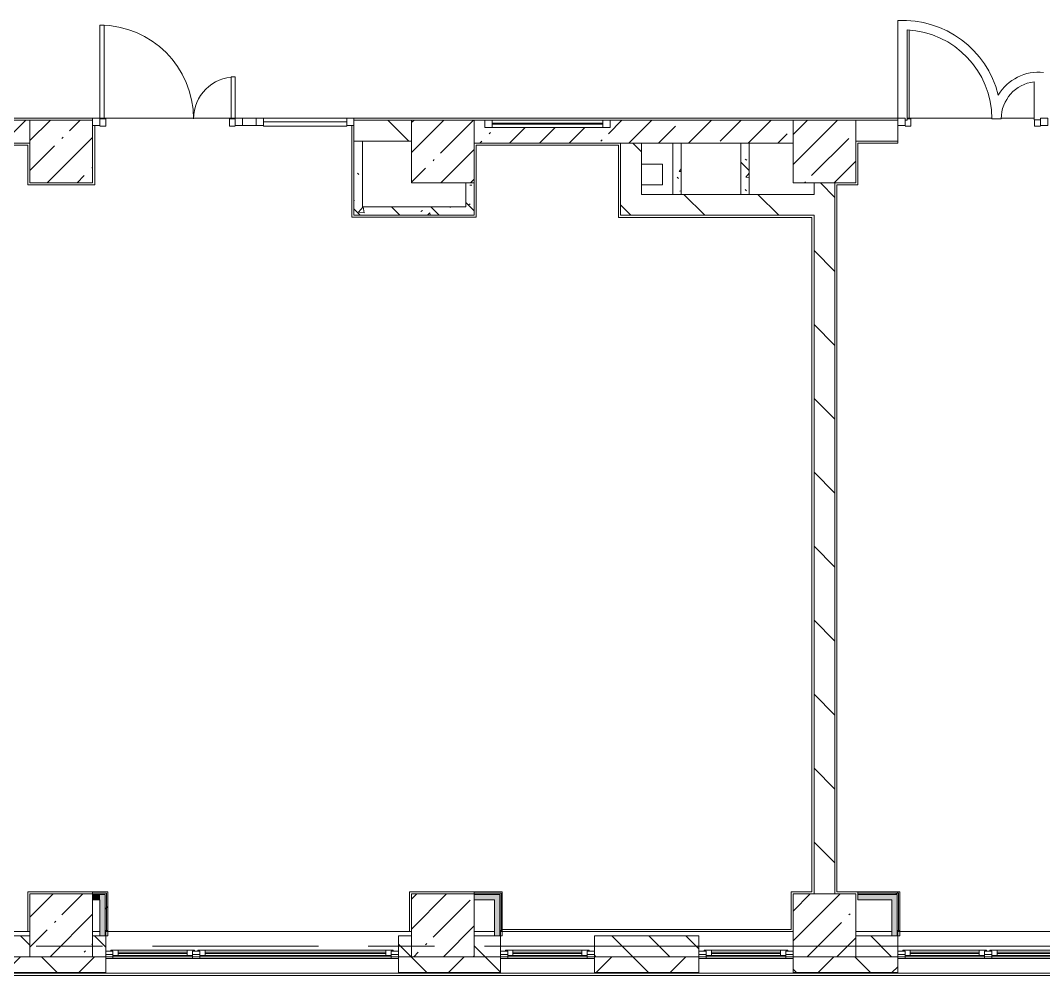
# Model space of a CAD drawing. Header units: millimetres. Extents: x 81425 to 274970, y -8553 to 29000.
# Drawn here: x 169780 to 179565, y -280 to 8853 of the extents above; entities that cross this region are included whole.
import ezdxf

# ---------------------------------------------------------------- set-up
doc = ezdxf.new("R2010")
doc.units = ezdxf.units.MM
doc.linetypes.add('Осевая', pattern=[3175, 635, -476.25, 1587.5, -476.25])
for name, color, linetype, lineweight, true_color in [('A-DETL-GENF-2', 7, 'Continuous', 5, 0xaaaaaa), ('A-DOOR-6', 7, 'Continuous', 5, 0xaaaaaa), ('A-FLOR-2', 7, 'Continuous', 5, 0xaaaaaa), ('I-WALL-1', 7, 'Continuous', 5, 0xe7e7e7), ('I-WALL-2', 7, 'Continuous', 9, 0xe7e7e7), ('I-WALL-5', 7, 'Continuous', 5, 0x787878)]:
    doc.layers.add(name, color=color, linetype=linetype, lineweight=lineweight, true_color=true_color)
for name, color, linetype, lineweight in [('A-GLAZ-3', 7, 'Continuous', 5), ('A-GLAZ-CURT-2', 7, 'Continuous', 5), ('A-GLAZ-CWMG-2', 7, 'Continuous', 5), ('A-WALL', 7, 'Continuous', 9), ('A-WALL-7', 7, 'Continuous', 5), ('I-WALL-3', 7, 'Continuous', 5), ('S-COLS-1', 7, 'Continuous', 5), ('Оси', 7, 'Continuous', 9), ('Оси-2', 7, 'Осевая', 9)]:
    doc.layers.add(name, color=color, linetype=linetype, lineweight=lineweight)
pattern_1 = [(135, (147960.1, 0), (-353.5534, -353.5534), [])]
pattern_2 = [(135, (147960.08, 0), (-176.7767, -176.7767), [])]
pattern_3 = [(135, (147960.1, 0), (-377.171, -377.171), [533.4, -88.9, 17.78, -88.9]), (135, (147960.1, 376.94), (-377.171, -377.171), []), (50, (147960.1, 0), (637.645, -55.787), [66.675, -733.425]), (355, (147960.1, 0), (-123.35, 668.699), [53.34, -586.74]), (100.451, (148013.2, -4.65), (514.299, 612.908), [56.665, -623.315]), (46.184, (147960.1, 177.8), (948.776, -147.15), [100.012, -1100.137]), (96.636, (148039.1, 165.5), (830.91, 865.997), [84.998, -934.973]), (351.184, (147960.1, 177.8), (830.918, 865.988), [80.01, -880.11]), (21, (148049, 133.35), (530.651, -357.928), [66.675, -733.425]), (326, (148049, 133.35), (216.308, 644.658), [53.34, -586.74]), (71.451, (148093.2, 103.5), (746.96, 286.724), [56.665, -623.315]), (37.5, (147960.08, 0), (10.8105, 295.9426), [16.764, -562.864, 16.764, -578.866, -588.962]), (37.5, (147960.08, 0), (10.8105, 295.9426), [-1175.258, 16.764, -572.198]), (7.5, (147960.08, 0), (233.869, 350.6318), [16.764, -322.834, 16.764, -549.529, -224.472]), (7.5, (147960.08, 0), (233.869, 350.6318), [-905.891, 16.764, -207.708]), (327.5, (147761.83, 0), (474.5678, -20.0513), [16.764, -205.486, 16.764, -676.656, -920.115]), (327.5, (147761.83, 0), (474.5678, -20.0513), [-915.67, 16.764, -903.351]), (317.5, (147672.93, 0), (518.452, 88.9934), [16.764, -272.161, 16.764, -443.738, -653.415]), (317.5, (147672.93, 0), (518.452, 88.9934), [-749.427, 16.764, -636.651])]
pattern_4 = [(45, (147960.08, 0), (-285.123, 285.123), []), (45, (148245.2, 0), (-285.123, 285.123), [504.031, -100.806, 16.764, -84.042])]
pattern_5 = [(45, (147960.1, 0), (-530.33, 530.33), []), (135, (147960.1, 0), (-530.33, -530.33), [])]

# ---------------------------------------------------------------- blocks, each defined once
blk = doc.blocks.new('BSC_Колонна _Прямоугольная - 600х600-23286269-1_8_3_птичка')
at = {"layer": 'S-COLS-1'}
h = blk.add_hatch(dxfattribs=at)
h.set_pattern_fill('FP_64', color=256, style=0, pattern_type=2)
h.set_pattern_definition([(45, (-29509.74, -7600), (-285.123, 285.123), []), (45, (-29224.6, -7600), (-285.123, 285.123), [504.031, -100.806, 16.764, -84.042])])
h.paths.add_polyline_path([(300, -300), (300, 300), (-300, 300), (-300, -300), (119, -300)])
for p, q in [((300, 300), (-300, 300)), ((-300, 300), (-300, -300)), ((300, -300), (300, 300)), ((-300, -300), (300, -300))]:
    blk.add_line(p, q, dxfattribs=at)
blk = doc.blocks.new('BSC_Колонна _Прямоугольная - 600х600-V47-1_8_3_птичка')
at = {"layer": 'S-COLS-1'}
h = blk.add_hatch(dxfattribs=at)
h.set_pattern_fill('FP_70', color=256, style=0, pattern_type=2)
h.set_pattern_definition([(45, (-25860, -200), (-285.123, 285.123), []), (45, (-25574.88, -200), (-285.123, 285.123), [504.031, -100.806, 16.764, -84.042])])
h.paths.add_polyline_path([(300, -300), (300, 300), (-300, 300), (-300, -300), (41.5, -300)])
for p, q in [((300, 300), (-300, 300)), ((-300, 300), (-300, -300)), ((300, -300), (300, 300)), ((-300, -300), (300, -300))]:
    blk.add_line(p, q, dxfattribs=at)
blk = doc.blocks.new('BSC_Колонна _Прямоугольная - 600х600-V48-1_8_3_птичка')
at = {"layer": 'S-COLS-1'}
h = blk.add_hatch(dxfattribs=at)
h.set_pattern_fill('FP_71', color=256, style=0, pattern_type=2)
h.set_pattern_definition([(45, (-29509.74, -200), (-285.123, 285.123), []), (45, (-29224.6, -200), (-285.123, 285.123), [504.031, -100.806, 16.764, -84.042])])
h.paths.add_polyline_path([(109.7, -300), (300, -300), (300, 300), (-300, 300), (-300, -300)])
for p, q in [((300, 300), (-300, 300)), ((-300, 300), (-300, -300)), ((300, -300), (300, 300)), ((-300, -300), (300, -300))]:
    blk.add_line(p, q, dxfattribs=at)
blk = doc.blocks.new('BSC_Колонна _Прямоугольная - 600х600-V60-1_8_3_птичка')
at = {"layer": 'S-COLS-1'}
h = blk.add_hatch(dxfattribs=at)
h.set_pattern_fill('FP_87', color=256, style=0, pattern_type=2)
h.set_pattern_definition([(45, (-25860, -7600), (-285.123, 285.123), []), (45, (-25574.88, -7600), (-285.123, 285.123), [504.031, -100.806, 16.764, -84.042])])
h.paths.add_polyline_path([(-110.8, -300), (300, -300), (300, 300), (-300, 300), (-300, -300)])
for p, q in [((300, 300), (-300, 300)), ((-300, 300), (-300, -300)), ((300, -300), (300, 300)), ((-300, -300), (300, -300))]:
    blk.add_line(p, q, dxfattribs=at)
blk = doc.blocks.new('120_Окно_СКБ_2Ст - 120_Окно_СКБ_2Ст 2800х2500_створка_-22445922-1_8_3_птичка')
at = {"layer": 'A-GLAZ-3'}
for p, q in [((-1400, -127), (-1400, -57)), ((-1400, -57), (-1330, -57)), ((1400, -57), (-1400, -57)), ((-1330, -57), (-1330, -127)), ((500, -87), (-1330, -87)), ((-1330, -87), (-1330, -127)), ((-1280, -137), (-1280, -87)), ((450, -137), (450, -87)), ((500, -127), (500, -57)), ((500, -57), (570, -57)), ((500, -127), (500, -87)), ((570, -57), (570, -127)), ((1330, -87), (570, -87)), ((570, -87), (570, -127)), ((620, -137), (620, -87)), ((1280, -137), (1280, -87)), ((1330, -127), (1330, -57)), ((1330, -57), (1400, -57)), ((1330, -127), (1330, -87)), ((1400, -57), (1400, -127)), ((-1330, -127), (-1400, -127)), ((-1400, -127), (-1350, -127)), ((-1330, -127), (-1350, -127)), ((-1350, -127), (-1350, -137)), ((-1350, -137), (520, -137)), ((520, -137), (-1350, -137)), ((-1280, -107), (450, -107)), ((450, -117), (-1280, -117)), ((570, -127), (500, -127)), ((520, -127), (500, -127)), ((520, -127), (550, -127)), ((520, -137), (520, -127)), ((570, -127), (550, -127)), ((550, -127), (550, -137)), ((550, -137), (1350, -137)), ((1350, -137), (550, -137)), ((620, -107), (1280, -107)), ((1280, -117), (620, -117)), ((1400, -127), (1330, -127)), ((1350, -127), (1330, -127)), ((1350, -127), (1400, -127)), ((1350, -137), (1350, -127))]:
    blk.add_line(p, q, dxfattribs=at)
blk = doc.blocks.new('120_Окно_СКБ_1Ст - 120_Окно_СКБ_1Ст 900х2500_h_-V157-1_8_3_птичка')
at = {"layer": 'A-GLAZ-3'}
for p, q in [((-450, -127), (-450, -57)), ((-450, -57), (-380, -57)), ((450, -57), (-450, -57)), ((-380, -57), (-380, -127)), ((380, -87), (-380, -87)), ((-380, -87), (-380, -127)), ((-330, -137), (-330, -87)), ((330, -137), (330, -87)), ((380, -127), (380, -57)), ((380, -57), (450, -57)), ((380, -127), (380, -87)), ((450, -57), (450, -127)), ((-380, -127), (-450, -127)), ((-450, -127), (-400, -127)), ((-380, -127), (-400, -127)), ((-400, -127), (-400, -137)), ((-400, -137), (400, -137)), ((400, -137), (-400, -137)), ((-330, -107), (330, -107)), ((330, -117), (-330, -117)), ((450, -127), (380, -127)), ((400, -127), (380, -127)), ((400, -127), (450, -127)), ((400, -137), (400, -127))]:
    blk.add_line(p, q, dxfattribs=at)
blk = doc.blocks.new('BSC_Колонна _Прямоугольная - 600х600-V159-1_8_3_птичка')
at = {"layer": 'S-COLS-1'}
h = blk.add_hatch(dxfattribs=at)
h.set_pattern_fill('FP_175', color=256, style=0, pattern_type=2)
h.set_pattern_definition([(45, (-22210, -7600), (-285.123, 285.123), []), (45, (-21924.88, -7600), (-285.123, 285.123), [504.031, -100.806, 16.764, -84.042])])
h.paths.add_polyline_path([(300, -300), (300, 300), (-300, 300), (-300, -300)])
for p, q in [((300, 300), (-300, 300)), ((-300, 300), (-300, -300)), ((300, -300), (300, 300)), ((-300, -300), (300, -300))]:
    blk.add_line(p, q, dxfattribs=at)
blk = doc.blocks.new('BSC_Колонна _Прямоугольная - 600х600-V160-1_8_3_птичка')
at = {"layer": 'S-COLS-1'}
h = blk.add_hatch(dxfattribs=at)
h.set_pattern_fill('FP_176', color=256, style=0, pattern_type=2)
h.set_pattern_definition([(45, (-22210, -200), (-285.123, 285.123), []), (45, (-21924.88, -200), (-285.123, 285.123), [504.031, -100.806, 16.764, -84.042])])
h.paths.add_polyline_path([(300, -300), (300, 300), (-300, 300), (-300, -300), (-26.4, -300)])
for p, q in [((300, 300), (-300, 300)), ((-300, 300), (-300, -300)), ((300, -300), (300, 300)), ((-300, -300), (300, -300))]:
    blk.add_line(p, q, dxfattribs=at)
blk = doc.blocks.new('Прямоугольный импост - 50 x 70 мм-31700031-1_8_3_птичка')
at = {"layer": 'A-GLAZ-CWMG-2'}
for p, q in [((-70, 35), (0, 35)), ((-70, -35), (-70, 35)), ((0, 35), (0, -35)), ((0, -35), (-70, -35))]:
    blk.add_line(p, q, dxfattribs=at)
blk = doc.blocks.new('Дверь_Витражная_остекление_ - ДВН_ДАО_Главный вход_1200 в свету-31742133-1_8_3_птичка')
at = {"layer": 'A-DETL-GENF-2'}
for p, q in [((-607.5, 925), (-647.5, 925)), ((-647.5, 925), (-647.5, 35)), ((-607.5, 30), (-607.5, 925)), ((647.5, 430), (607.5, 430)), ((607.5, 430), (607.5, 30)), ((647.5, 35), (647.5, 430)), ((-647.5, 30), (-607.5, 30)), ((-592.5, 30), (-647.5, 30)), ((-592.5, -40), (-592.5, 30)), ((592.5, -40), (592.5, 30)), ((592.5, 30), (647.5, 30)), ((607.5, 30), (647.5, 30)), ((-647.5, -40), (-592.5, -40)), ((647.5, -40), (592.5, -40))]:
    blk.add_line(p, q, dxfattribs=at)
at = {"layer": 'A-DOOR-6'}
for p, q in [((-647.5, 925), (-647.5, 35)), ((647.5, 430), (647.5, 35))]:
    blk.add_line(p, q, dxfattribs=at)
for centre, radius, start, end in [((-647.5, 30), 895, 360, 90), ((647.5, 30), 400, 90, 180)]:
    blk.add_arc(centre, radius, start, end, dxfattribs=at)
blk = doc.blocks.new('Системная панель - Стемалит - 40мм-31720939-1_8_3_птичка')
at = {"layer": 'A-GLAZ-CURT-2'}
for p, q in [((65, 35), (-65, 35)), ((-65, 35), (-65, -35)), ((65, -35), (65, 35)), ((-65, -35), (65, -35))]:
    blk.add_line(p, q, dxfattribs=at)
blk = doc.blocks.new('Прямоугольный импост - 50 x 70 мм-31687886-1_8_3_птичка')
at = {"layer": 'A-GLAZ-CWMG-2'}
for p, q in [((-35, 35), (35, 35)), ((-35, -35), (-35, 35)), ((35, 35), (35, -35)), ((35, -35), (-35, -35))]:
    blk.add_line(p, q, dxfattribs=at)
blk = doc.blocks.new('Прямоугольный импост - 50 x 70 мм-31701779-1_8_3_птичка')
at = {"layer": 'A-GLAZ-CWMG-2'}
for p, q in [((0, 35), (-70, 35)), ((-70, 35), (-70, -35)), ((-70, -35), (0, -35)), ((0, -35), (0, -17))]:
    blk.add_line(p, q, dxfattribs=at)
blk = doc.blocks.new('Системная панель - Стекло - 40мм-31720953-1_8_3_птичка')
at = {"layer": 'A-GLAZ-CURT-2'}
for p, q in [((397.5, 0), (-397.5, 0)), ((-397.5, 0), (-397.5, -40)), ((397.5, -40), (397.5, 0)), ((-397.5, -40), (397.5, -40))]:
    blk.add_line(p, q, dxfattribs=at)
blk = doc.blocks.new('Прямоугольный импост - 50 x 70 мм-31702100-1_8_3_птичка')
at = {"layer": 'A-GLAZ-CWMG-2'}
for p, q in [((-35, 35), (35, 35)), ((-35, -35), (-35, 35)), ((35, 35), (35, -35)), ((35, -35), (-35, -35))]:
    blk.add_line(p, q, dxfattribs=at)
blk = doc.blocks.new('Прямоугольный импост - 50 x 70 мм-31720914-1_8_3_птичка')
at = {"layer": 'A-GLAZ-CWMG-2'}
blk.add_line((24940, 7918), (24145, 7918), dxfattribs=at)
blk = doc.blocks.new('Дверь_Витражная_остекление_ - ДВН_ДАО_Главный вход_1200 в свету-V191-1_8_3_птичка')
at = {"layer": 'A-DETL-GENF-2'}
for p, q in [((-607.5, 30), (-607.5, 876.9)), ((-627.5, 30), (-607.5, 30)), ((-592.5, 30), (-627.5, 30)), ((-592.5, -40), (-592.5, 30)), ((592.5, -40), (592.5, 20)), ((-647.5, -40), (-592.5, -40)), ((647.5, -40), (592.5, -40))]:
    blk.add_line(p, q, dxfattribs=at)
blk = doc.blocks.new('Прямоугольный импост - 50 x 70 мм-V192-1_8_3_птичка')
at = {"layer": 'A-GLAZ-CWMG-2'}
for p, q in [((0, 35), (-70, 35)), ((-70, 35), (-70, -35)), ((0, -35), (0, 35)), ((-70, -35), (0, -35))]:
    blk.add_line(p, q, dxfattribs=at)
blk = doc.blocks.new('120_Окно_СКБ_1Ст - 120_Окно_СКБ_1Ст 400х1200 EI30-24228621-1_8_3_птичка')
at = {"layer": 'A-GLAZ-3'}
for p, q in [((-600, 40), (-600, 110)), ((-600, 110), (-530, 110)), ((600, 110), (-600, 110)), ((-530, 110), (-530, 40)), ((530, 40), (530, 110)), ((530, 110), (600, 110)), ((600, 110), (600, 40)), ((-530, 40), (-600, 40)), ((-600, 40), (600, 40)), ((530, 80), (-530, 80)), ((530, 70), (-530, 70)), ((600, 40), (530, 40))]:
    blk.add_line(p, q, dxfattribs=at)

msp = doc.modelspace()

# ---------------------------------------------------------------- hatches: boundary and pattern name
at = {"layer": 'A-WALL-7'}
h = msp.add_hatch(dxfattribs=at)
h.set_pattern_fill('FP_94', color=256, style=0, pattern_type=2)
h.set_pattern_definition(pattern_2)
h.paths.add_polyline_path([(154790.1, -100), (155620.1, -100), (155620.1, 100), (154790.1, 100), (154790.1, -80)])
h.paths.add_polyline_path([(169870.1, -100), (169870.1, 100), (169570.1, 100), (169570.1, -100)])
h.paths.add_polyline_path([(175270.1, -100), (176269.8, -100), (176269.8, 100), (175270.1, 100), (175270.1, -80)])
h.paths.add_polyline_path([(157119.8, -100), (157870.1, -100), (157870.1, 100), (157119.8, 100), (157119.8, -80)])
h.paths.add_polyline_path([(160120.1, -100), (160120.1, 100), (159970.1, 100), (159970.1, -100)])
h.paths.add_polyline_path([(168450.1, -100), (168670.1, -100), (168670.1, 100), (167320.1, 100), (167320.1, -100), (167355.3, -100)])
h.paths.add_polyline_path([(174370.1, -100), (174370.1, 100), (174120.1, 100), (174120.1, -100)])
h.paths.add_polyline_path([(163570.1, -100), (163570.1, 100), (162820.1, 100), (162820.1, -100)])
h.paths.add_polyline_path([(164470.1, -100), (164620.1, -94.4), (164620.1, 100), (164470.1, 100), (164470.1, -80)])
h.paths.add_polyline_path([(170595.1, -100), (170595.1, 100), (170470.1, 100), (170470.1, -100)])
h.paths.add_polyline_path([(173395.1, -100), (173520.1, -100), (173520.1, 100), (173395.1, 100), (173395.1, -80)])
h = msp.add_hatch(dxfattribs=at)
h.set_pattern_fill('FP_94', color=256, style=0, pattern_type=2)
h.set_pattern_definition(pattern_2)
h.paths.add_polyline_path([(177769.8, -100), (178170.1, -100), (178170.1, 100), (177769.8, 100), (177769.8, -80)])
h = msp.add_hatch(dxfattribs=at)
h.set_pattern_fill('FP_83', color=256, style=0, pattern_type=2)
h.set_pattern_definition([(45, (147960.1, 0), (-353.5534, 353.5534), []), (135, (147960.1, 0), (-353.5534, -353.5534), [])])
h.paths.add_polyline_path([(223653.9, -250), (223660.1, -250), (223660.1, -100), (221940.1, -100), (221940.1, -250), (223652.1, -250)])
h.paths.add_polyline_path([(215688, -250), (218620.1, -250), (218620.1, -100), (215020.1, -100), (215020.1, -250)])
h.paths.add_polyline_path([(220196.1, -250), (220240.1, -250), (220240.1, -100), (219520.1, -101.8), (219520.1, -250), (220040.1, -250)])
h.paths.add_polyline_path([(209570.1, -250), (209570.1, -100), (208870.1, -100), (208870.1, -250), (209181.7, -250)])
h.paths.add_polyline_path([(211670.1, -250), (212220.1, -250), (212220.1, -100), (211670.1, -100), (211670.1, -121.3)])
h.paths.add_polyline_path([(207970.1, -250), (207970.1, -100), (207220.1, -100), (207220.1, -250)])
h.paths.add_polyline_path([(205120.1, -250), (205120.1, -100), (204370.1, -100), (204370.1, -250), (204534.3, -250)])
h.paths.add_polyline_path([(213120.1, -250), (214120.1, -250), (214120.1, -100), (213120.1, -100), (213120.1, -118)])
h.paths.add_polyline_path([(199831.6, -250), (201270.1, -250), (201270.1, -100), (199831.6, -100), (199831.6, -150.7)])
h.paths.add_polyline_path([(197731.6, -250), (197731.6, -100), (197020.1, -100), (197020.1, -250), (197098.5, -250)])
h.paths.add_polyline_path([(196120.1, -250), (196120.1, -100), (195370.1, -100), (195370.1, -250)])
h.paths.add_polyline_path([(192270.1, -250), (192270.1, -100), (190697.6, -100), (190697.6, -250), (191521.6, -250)])
h.paths.add_polyline_path([(188597.6, -250), (188597.6, -100), (187900.1, -100), (187900.1, -250)])
h.paths.add_polyline_path([(187000.1, -250), (187000.1, -100), (185950.1, -100), (185950.1, -250), (186874.3, -250)])
h.paths.add_polyline_path([(185050.1, -250), (185050.1, -100), (183930.1, -100), (183930.1, -250), (185015.3, -250)])
h.paths.add_polyline_path([(181830.1, -250), (181830.1, -100), (180970.1, -100), (180970.1, -250)])
h.paths.add_polyline_path([(178170.1, -250), (178170.1, -100), (177169.8, -100), (177169.8, -250), (177579.5, -250)])
h.paths.add_polyline_path([(176269.8, -250), (176269.8, -100), (175270.1, -100), (175270.1, -250)])
h.paths.add_polyline_path([(169570.1, -250), (170595.1, -250), (170595.1, -100), (169570.1, -100), (169570.1, -226)])
h.paths.add_polyline_path([(163570.1, -250), (163570.1, -100), (162820.1, -100), (162820.1, -250)])
h.paths.add_polyline_path([(174370.1, -250), (174370.1, -100), (173395.1, -100), (173395.1, -250), (173861.6, -250)])
h.paths.add_polyline_path([(164470.1, -250), (165220.1, -250), (165220.1, -100), (164470.1, -100), (164470.1, -238.7)])
h.paths.add_polyline_path([(167320.1, -250), (168670.1, -250), (168670.1, -100), (167320.1, -100), (167320.1, -231.6)])
h.paths.add_polyline_path([(148765.8, -250), (151690.1, -250), (151690.1, -100), (147700.1, -100), (147700.1, -250), (148070.1, -250)])
h.paths.add_polyline_path([(155620.1, -250), (156219.8, -250), (156219.8, -100), (154790.1, -100), (154790.1, -250), (155272.1, -250)])
h.paths.add_polyline_path([(159970.1, -250), (160720.1, -248), (160720.1, -100), (159970.1, -100), (159970.1, -249.9)])
h.paths.add_polyline_path([(157870.1, -250), (157870.1, -100), (157119.8, -100), (157119.8, -250), (157131, -250)])
at = {"layer": 'I-WALL-1'}
for points in [[(170490.1, 445), (170540.1, 445), (170540.1, 495), (170470.1, 495), (170470.1, 445)], [(174140.1, 445), (174313.6, 445), (174313.6, 495), (174120.1, 495), (174120.1, 445)], [(178115.1, 445), (178115.1, 495), (177789.8, 495), (177789.8, 445)]]:
    msp.add_hatch(color=256, dxfattribs=at).paths.add_polyline_path(points)
at = {"layer": 'I-WALL-2'}
for points in [[(170590.1, 100), (170590.1, 495), (170540.1, 495), (170540.1, 100)], [(174363.6, 100), (174363.6, 495), (174313.6, 495), (174313.6, 100)], [(178115.1, 100), (178165.1, 100), (178165.1, 495), (178115.1, 495), (178115.1, 115.8)]]:
    msp.add_hatch(color=256, dxfattribs=at).paths.add_polyline_path(points)
at = {"layer": 'I-WALL-3'}
h = msp.add_hatch(dxfattribs=at)
h.set_pattern_fill('FP_63', color=256, style=0, pattern_type=2)
h.set_pattern_definition(pattern_4)
h.paths.add_polyline_path([(168000.3, 7680), (169870.1, 7680), (169870.1, 7900), (166445.1, 7900), (166445.1, 7680), (167355.3, 7680)])
h.paths.add_polyline_path([(165220.1, 7680), (165495.1, 7680), (165495.1, 7900), (165220.1, 7900), (165220.1, 7841.3)])
h = msp.add_hatch(dxfattribs=at)
h.set_pattern_fill('FP_93', color=256, style=0, pattern_type=2)
h.set_pattern_definition(pattern_1)
h.paths.add_polyline_path([(173050.1, 7700), (173520.1, 7700), (173520.1, 7900), (172970.1, 7900), (172970.1, 7700)])
h = msp.add_hatch(dxfattribs=at)
h.set_pattern_fill('FP_63', color=256, style=0, pattern_type=2)
h.set_pattern_definition(pattern_4)
h.paths.add_polyline_path([(174120.1, 7680), (177169.8, 7680), (177169.8, 7900), (175420.1, 7898.6), (175420.1, 7830), (174220.1, 7830), (174220.1, 7900), (174120.1, 7900)])
h = msp.add_hatch(dxfattribs=at)
h.set_pattern_fill('FP_93', color=256, style=0, pattern_type=2)
h.set_pattern_definition(pattern_1)
h.paths.add_polyline_path([(177769.8, 7700), (178170.1, 7700), (178170.1, 7900), (177769.8, 7900), (177769.8, 7754.5)])
h.paths.add_polyline_path([(180951.5, 7700), (180970.1, 7700), (180970.1, 7900), (180670.1, 7900), (180670.1, 7700), (180951.4, 7700)])
h = msp.add_hatch(dxfattribs=at)
h.set_pattern_fill('FP_93', color=256, style=0, pattern_type=2)
h.set_pattern_definition(pattern_1)
h.paths.add_polyline_path([(175520.1, 7190), (175720.1, 7190), (175719.8, 7680), (175520.1, 7680), (175520.1, 7220.5)])
h = msp.add_hatch(dxfattribs=at)
h.set_pattern_fill('FP_93', color=256, style=0, pattern_type=2)
h.set_pattern_definition(pattern_1)
h.paths.add_polyline_path([(177559.3, 500), (177569.8, 500), (177569.8, 7300), (177369.8, 7300), (177369.8, 500)])
h = msp.add_hatch(dxfattribs=at)
h.set_pattern_fill('FP_93', color=256, style=0, pattern_type=2)
h.set_pattern_definition(pattern_1)
h.paths.add_polyline_path([(177349.8, 6990), (177369.8, 6990), (177369.8, 7190), (175520.1, 7190), (175520.1, 6990), (177149.8, 6990)])
h = msp.add_hatch(dxfattribs=at)
h.set_pattern_fill('FP_199', color=256, style=0, pattern_type=2)
h.set_pattern_definition(pattern_5)
h.paths.add_polyline_path([(170590.1, 100), (170595.1, 100), (170595.1, 150), (170602.6, 150), (170602.6, 507.5), (170590.1, 507.5), (170590.1, 120)])
h = msp.add_hatch(dxfattribs=at)
h.set_pattern_fill('FP_199', color=256, style=0, pattern_type=2)
h.set_pattern_definition(pattern_5)
h.paths.add_polyline_path([(170615.1, 150), (170615.1, 520), (170602.6, 520), (170602.6, 150)])
h = msp.add_hatch(dxfattribs=at)
h.set_pattern_fill('FP_199', color=256, style=0, pattern_type=2)
h.set_pattern_definition(pattern_5)
h.paths.add_polyline_path([(174363.6, 100), (174370.1, 100), (174370.1, 150), (174376.1, 150), (174376.1, 507.5), (174363.6, 507.5), (174363.6, 120)])
h = msp.add_hatch(dxfattribs=at)
h.set_pattern_fill('FP_199', color=256, style=0, pattern_type=2)
h.set_pattern_definition(pattern_5)
h.paths.add_polyline_path([(178177.6, 507.5), (178177.6, 520), (177789.8, 520), (177789.8, 507.5), (178165.1, 507.5)])
h = msp.add_hatch(dxfattribs=at)
h.set_pattern_fill('FP_199', color=256, style=0, pattern_type=2)
h.set_pattern_definition(pattern_5)
h.paths.add_polyline_path([(178115.1, 495), (178165.1, 495), (178164.6, 507.5), (177789.8, 507.5), (177789.8, 495)])
h = msp.add_hatch(dxfattribs=at)
h.set_pattern_fill('FP_199', color=256, style=0, pattern_type=2)
h.set_pattern_definition(pattern_5)
h.paths.add_polyline_path([(178165.1, 100), (178170.1, 100), (178170.1, 150), (178177.6, 150), (178177.6, 507.5), (178165.1, 507.5), (178165.1, 114.6)])
h = msp.add_hatch(dxfattribs=at)
h.set_pattern_fill('FP_199', color=256, style=0, pattern_type=2)
h.set_pattern_definition(pattern_5)
h.paths.add_polyline_path([(178190.1, 150), (178190.1, 520), (178177.6, 520), (178177.6, 150)])
at = {"layer": 'I-WALL-5'}
h = msp.add_hatch(dxfattribs=at)
h.set_pattern_fill('FP_92', color=256, style=0, pattern_type=2)
h.set_pattern_definition(pattern_3)
h.paths.add_polyline_path([(172970.1, 7070), (173050.1, 7070), (173050.1, 7700), (172970.1, 7700), (172970.1, 7278.6)])
h = msp.add_hatch(dxfattribs=at)
h.set_pattern_fill('FP_92', color=256, style=0, pattern_type=2)
h.set_pattern_definition(pattern_3)
h.paths.add_polyline_path([(176055.1, 7190), (176100.1, 7190), (176100.1, 7680), (176020.1, 7680), (176020.1, 7190)])
h = msp.add_hatch(dxfattribs=at)
h.set_pattern_fill('FP_92', color=256, style=0, pattern_type=2)
h.set_pattern_definition(pattern_3)
h.paths.add_polyline_path([(176750.1, 7190), (176750.1, 7680), (176670.1, 7680), (176670.1, 7190)])
h = msp.add_hatch(dxfattribs=at)
h.set_pattern_fill('FP_92', color=256, style=0, pattern_type=2)
h.set_pattern_definition(pattern_3)
h.paths.add_polyline_path([(174040.1, 6990), (174120.1, 6990), (174120.1, 7300), (174040.1, 7296.7), (174040.1, 7070)])
h = msp.add_hatch(dxfattribs=at)
h.set_pattern_fill('FP_92', color=256, style=0, pattern_type=2)
h.set_pattern_definition(pattern_3)
h.paths.add_polyline_path([(173500.1, 6990), (174040.1, 6990), (174040.1, 7070), (172970.1, 7070), (172970.1, 6990)])

# ---------------------------------------------------------------- linework, layer by layer
at = {"layer": 'A-FLOR-2'}
for p, q in [((178170.1, 8851.7), (178170.1, 7918)), ((178260.1, 7900), (178260.1, 8762.1)), ((179475.1, 8265.7), (179475.1, 7903)), ((168170.3, 7920), (178170.1, 7920)), ((170490.1, 7848), (170490.1, 7280)), ((172950.1, 6971), (172950.1, 7848)), ((178240.1, 7900), (178260.1, 7900)), ((179069.7, 7920), (178260.1, 7920)), ((179070.1, 7913), (179160.1, 7913)), ((179475.1, 7920), (179160.7, 7920)), ((179475.1, 7903), (179535.1, 7903)), ((169850.1, 7660), (168690.1, 7660)), ((169850.1, 7280), (169850.1, 7660)), ((175500.1, 7660), (174140.1, 7660)), ((174140.1, 7660), (174140.1, 6971)), ((175500.1, 6970), (175500.1, 7660)), ((178170.1, 7680), (177789.8, 7680)), ((177789.8, 7680), (177789.8, 7280)), ((178170.1, 7700), (178170.1, 7680)), ((175720.1, 7480), (175919.8, 7480)), ((175919.8, 7480), (175919.8, 7280)), ((170490.1, 7280), (169850.1, 7280)), ((175919.8, 7280), (175720.1, 7280)), ((177588.8, 7280), (177588.8, 520)), ((177789.8, 7280), (177588.8, 7280)), ((174140.1, 6971), (172950.1, 6971)), ((177349.8, 6970), (175500.1, 6970)), ((177349.8, 520), (177349.8, 6970)), ((169850.1, 140), (169850.1, 520)), ((169850.1, 520), (170470.1, 520)), ((173500.1, 140), (173500.1, 520)), ((173500.1, 520), (174120.1, 520)), ((177149.8, 160), (177149.8, 520)), ((177149.8, 520), (177349.8, 520)), ((177588.8, 520), (177789.8, 520)), ((174388.6, 160), (177149.8, 160))]:
    msp.add_line(p, q, dxfattribs=at)
for centre, radius, start, end in [((178220.1, 7913), 940, 13.96903, 93.04909), ((178220.1, 7913), 850, 360, 87.30273), ((179515.1, 7913), 445, 83.54865, 149.34163), ((179515.1, 7913), 355, 96.4696, 180)]:
    msp.add_arc(centre, radius, start, end, dxfattribs=at)
at = {"layer": 'A-WALL'}
for p, q in [((173050.1, 7700), (172970.1, 7700)), ((175720.1, 7680), (175520.1, 7680)), ((176100.1, 7680), (176020.1, 7680)), ((176750.1, 7680), (176670.1, 7680)), ((176020.1, 7190), (176100.1, 7190)), ((176670.1, 7190), (176750.1, 7190)), ((170602.6, 507.5), (170470.1, 507.5)), ((170590.1, 495), (170470.1, 495)), ((170590.1, 100), (170590.1, 495)), ((170602.6, 150), (170602.6, 507.5)), ((174376.1, 507.5), (174120.1, 507.5)), ((174363.6, 495), (174120.1, 495)), ((174363.6, 100), (174363.6, 495)), ((174376.1, 150), (174376.1, 507.5)), ((178177.6, 507.5), (177789.8, 507.5)), ((178165.1, 495), (177789.8, 495)), ((178165.1, 100), (178165.1, 495)), ((178177.6, 150), (178177.6, 507.5)), ((169870.1, -100), (169570.1, -100)), ((170595.1, -100), (170470.1, -100)), ((173520.1, -100), (173395.1, -100)), ((174370.1, -100), (174120.1, -100)), ((176269.8, -100), (175270.1, -100)), ((178170.1, -100), (177769.8, -100)), ((169570.1, -250), (170595.1, -250)), ((169570.1, -253), (170595.1, -253)), ((173395.1, -250), (174370.1, -250)), ((173395.1, -253), (174370.1, -253)), ((175270.1, -250), (176269.8, -250)), ((175270.1, -253), (176269.8, -253)), ((177169.8, -250), (178170.1, -250)), ((177169.8, -253), (178170.1, -253))]:
    msp.add_line(p, q, dxfattribs=at)
at = {"layer": 'A-WALL-7'}
for p, q in [((169870.1, 100), (169570.1, 100)), ((170540.1, 100), (170470.1, 100)), ((170595.1, -258), (170595.1, 100)), ((173520.1, 100), (173395.1, 100)), ((173395.1, 100), (173395.1, -258)), ((174313.6, 100), (174120.1, 100)), ((174370.1, -258), (174370.1, 100)), ((176269.8, 100), (175270.1, 100)), ((175270.1, 100), (175270.1, -258)), ((176269.8, -258), (176269.8, 100)), ((178115.1, 100), (177769.8, 100)), ((178170.1, -258), (178170.1, 100)), ((170595.1, -100), (173395.1, -100)), ((174370.1, -100), (175270.1, -100)), ((176269.8, -100), (177169.8, -100)), ((177169.8, -100), (177169.8, -258)), ((178170.1, -100), (180970.1, -100)), ((220240.1, -280), (147670.1, -280)), ((169570.1, -258), (185950.1, -258))]:
    msp.add_line(p, q, dxfattribs=at)
at = {"layer": 'I-WALL-3'}
for p, q in [((169870.1, 7900), (166475.1, 7900)), ((173520.1, 7900), (172970.1, 7900)), ((172970.1, 7900), (172970.1, 6990)), ((174220.1, 7900), (174120.1, 7900)), ((177169.8, 7900), (175420.1, 7900)), ((178170.1, 7900), (177769.8, 7900)), ((178170.1, 7700), (178170.1, 7900)), ((168670.1, 7680), (169870.1, 7680)), ((173050.1, 7700), (173520.1, 7700)), ((173050.1, 7070), (173050.1, 7700)), ((174120.1, 7680), (175520.1, 7680)), ((175520.1, 7680), (175520.1, 6990)), ((175720.1, 7680), (176020.1, 7680)), ((175720.1, 7190), (175720.1, 7680)), ((176020.1, 7680), (176020.1, 7190)), ((176100.1, 7190), (176100.1, 7680)), ((176100.1, 7680), (176670.1, 7680)), ((176670.1, 7680), (176670.1, 7190)), ((176750.1, 7680), (177169.8, 7680)), ((176750.1, 7190), (176750.1, 7680)), ((177769.8, 7700), (178170.1, 7700)), ((174040.1, 7300), (174040.1, 7070)), ((174120.1, 6990), (174120.1, 7300)), ((177369.8, 7300), (177369.8, 7190)), ((177569.8, 500), (177569.8, 7300)), ((176020.1, 7190), (175720.1, 7190)), ((176670.1, 7190), (176100.1, 7190)), ((177369.8, 7190), (176750.1, 7190)), ((174040.1, 7070), (173050.1, 7070)), ((172970.1, 6990), (174120.1, 6990)), ((175520.1, 6990), (177369.8, 6990)), ((177369.8, 6990), (177369.8, 500)), ((170615.1, 520), (170470.1, 520)), ((170470.1, 520), (170470.1, 500)), ((170615.1, 100), (170615.1, 520)), ((174388.6, 520), (174120.1, 520)), ((174120.1, 520), (174120.1, 500)), ((174388.6, 100), (174388.6, 520)), ((178190.1, 520), (177789.8, 520)), ((177789.8, 520), (177789.8, 445)), ((178190.1, 100), (178190.1, 520)), ((170470.1, 445), (170540.1, 445)), ((170540.1, 445), (170540.1, 100)), ((174120.1, 445), (174313.6, 445)), ((174313.6, 445), (174313.6, 100)), ((177789.8, 445), (178115.1, 445)), ((178115.1, 445), (178115.1, 100)), ((168670.1, 140), (169870.1, 140)), ((170470.1, 140), (170540.1, 140)), ((170540.1, 100), (170615.1, 100)), ((170594.1, 140), (173520.1, 140)), ((170595.1, 100), (170595.1, 150)), ((170595.1, 150), (170615.1, 150)), ((174120.1, 140), (174313.6, 140)), ((174313.6, 100), (174388.6, 100)), ((174370.1, 100), (174370.1, 150)), ((174370.1, 150), (174388.6, 150)), ((174370.1, 140), (177169.8, 140)), ((177769.8, 140), (178115.1, 140)), ((178115.1, 100), (178190.1, 100)), ((178169.1, 140), (180970.1, 140)), ((178170.1, 100), (178170.1, 150)), ((178170.1, 150), (178190.1, 150)), ((170665.1, -80), (170595.1, -80)), ((171495.1, -80), (171425.1, -80)), ((173395.1, -80), (173325.1, -80)), ((174440.1, -80), (174370.1, -80)), ((175270.1, -80), (175200.1, -80)), ((176339.8, -80), (176269.8, -80)), ((177169.8, -80), (177099.8, -80)), ((178240.1, -80), (178170.1, -80)), ((179070.1, -80), (179000.1, -80))]:
    msp.add_line(p, q, dxfattribs=at)
at = {"layer": 'Оси'}
msp.add_line((174220.1, 0), (186720.1, 0), dxfattribs=at)
at = {"layer": 'Оси-2'}
msp.add_line((157231.3, 0), (174220.1, 0), dxfattribs=at)

# ---------------------------------------------------------------- block references
at = {"layer": 'A-DOOR-6'}
for name, p in [('Дверь_Витражная_остекление_ - ДВН_ДАО_Главный вход_1200 в свету-31742133-1_8_3_птичка', (171187.6, 7883)), ('Дверь_Витражная_остекление_ - ДВН_ДАО_Главный вход_1200 в свету-V191-1_8_3_птичка', (178887.6, 7883))]:
    msp.add_blockref(name, p, dxfattribs=at)
at = {"layer": 'A-GLAZ-3'}
msp.add_blockref('120_Окно_СКБ_1Ст - 120_Окно_СКБ_1Ст 400х1200 EI30-24228621-1_8_3_птичка', (174820.1, 7790), dxfattribs=at)
at = {"layer": 'A-GLAZ-3', "rotation": 180}
for name, p in [('120_Окно_СКБ_2Ст - 120_Окно_СКБ_2Ст 2800х2500_створка_-22445922-1_8_3_птичка', (171995.1, -175)), ('120_Окно_СКБ_1Ст - 120_Окно_СКБ_1Ст 900х2500_h_-V157-1_8_3_птичка', (174820.1, -175)), ('120_Окно_СКБ_1Ст - 120_Окно_СКБ_1Ст 900х2500_h_-V157-1_8_3_птичка', (176719.8, -175)), ('120_Окно_СКБ_2Ст - 120_Окно_СКБ_2Ст 2800х2500_створка_-22445922-1_8_3_птичка', (179570.1, -175))]:
    msp.add_blockref(name, p, dxfattribs=at)
at = {"layer": 'A-GLAZ-CURT-2'}
for name, p in [('Системная панель - Стемалит - 40мм-31720939-1_8_3_птичка', (171970.1, 7883)), ('Системная панель - Стекло - 40мм-31720953-1_8_3_птичка', (172502.6, 7883))]:
    msp.add_blockref(name, p, dxfattribs=at)
at = {"layer": 'A-GLAZ-CWMG-2', "rotation": 180}
for name, p in [('Прямоугольный импост - 50 x 70 мм-31701779-1_8_3_птичка', (170470.1, 7883)), ('Прямоугольный импост - 50 x 70 мм-V192-1_8_3_птичка', (178170.1, 7883))]:
    msp.add_blockref(name, p, dxfattribs=at)
at = {"layer": 'A-GLAZ-CWMG-2', "extrusion": (0, 0, -1), "rotation": 180}
for name, p in [('Прямоугольный импост - 50 x 70 мм-31687886-1_8_3_птичка', (-171870.1, 7883)), ('Прямоугольный импост - 50 x 70 мм-31702100-1_8_3_птичка', (-172070.1, 7883)), ('Прямоугольный импост - 50 x 70 мм-31700031-1_8_3_птичка', (-172970.1, 7883)), ('Прямоугольный импост - 50 x 70 мм-31687886-1_8_3_птичка', (-179570.1, 7883))]:
    msp.add_blockref(name, p, dxfattribs=at)
at = {"layer": 'A-GLAZ-CWMG-2'}
msp.add_blockref('Прямоугольный импост - 50 x 70 мм-31720914-1_8_3_птичка', (147960.1, 0), dxfattribs=at)
at = {"layer": 'S-COLS-1'}
for name, p in [('BSC_Колонна _Прямоугольная - 600х600-V159-1_8_3_птичка', (170170.1, 7600)), ('BSC_Колонна _Прямоугольная - 600х600-V60-1_8_3_птичка', (173820.1, 7600)), ('BSC_Колонна _Прямоугольная - 600х600-23286269-1_8_3_птичка', (177469.8, 7600)), ('BSC_Колонна _Прямоугольная - 600х600-V160-1_8_3_птичка', (170170.1, 200)), ('BSC_Колонна _Прямоугольная - 600х600-V47-1_8_3_птичка', (173820.1, 200)), ('BSC_Колонна _Прямоугольная - 600х600-V48-1_8_3_птичка', (177469.8, 200))]:
    msp.add_blockref(name, p, dxfattribs=at)

doc.saveas('drawing.dxf')
